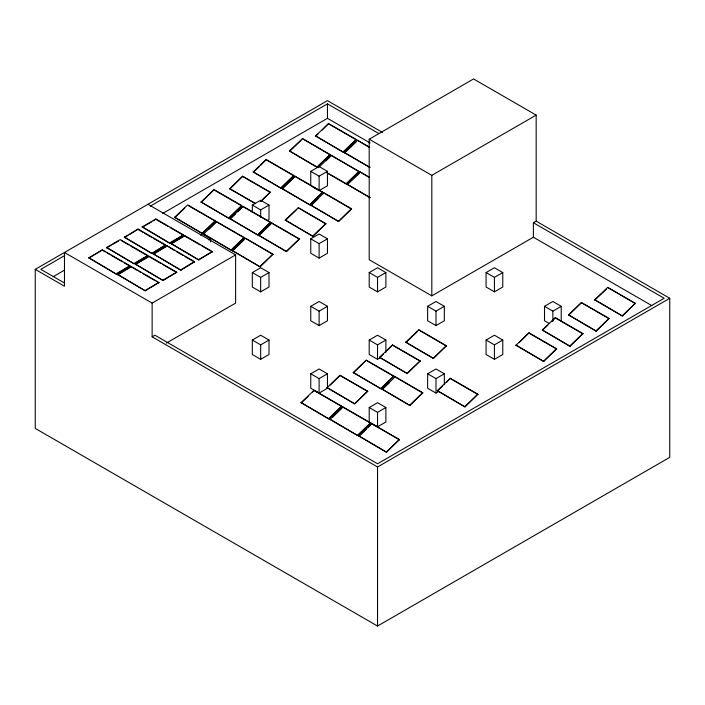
<?xml version="1.0" encoding="UTF-8"?>
<svg xmlns="http://www.w3.org/2000/svg" width="705" height="705" viewBox="0 0 705 705"><rect width="100%" height="100%" fill="white"/><g stroke="black" fill="none" stroke-linecap="round" stroke-linejoin="round"><path stroke-width="1.06" d="M174.664 217.29L187.645 204.917L215.237 220.85L202.361 233.54L174.664 217.29L202.361 233.54M174.769 217.607L184.701 208.151M201.101 202.027L214.082 189.654L241.674 205.587L228.799 218.277L201.101 202.027L228.799 218.277M201.207 202.344L214.082 189.654M255.483 203.736L229.795 188.905L242.67 176.224L270.262 192.148L261.211 201.198M229.795 188.905L242.67 176.224M253.236 171.923L266.217 159.559L293.809 175.492L280.934 188.173L253.236 171.923L280.934 188.173M253.342 172.24L259.449 166.424M260.973 164.97L266.217 159.559M202.256 233.214L215.237 220.85M289.482 150.993L302.463 138.629L330.055 154.562L317.18 167.244L289.482 150.993L317.18 167.244M289.588 151.319L301.044 140.401M203.578 233.981L216.558 221.617L244.15 237.541L231.275 250.231L203.578 233.981L231.275 250.231M209.032 229.213L216.558 221.617M228.693 217.951L241.674 205.587M315.576 135.933L328.556 123.569L356.148 139.493L343.273 152.183L315.576 135.933L343.273 152.183M315.681 136.25L317.973 134.065M321.788 130.434L328.556 123.569M230.015 218.717L242.996 206.353L270.588 222.278L257.713 234.968L230.015 218.717L257.713 234.968M230.121 219.035L235.47 213.941M237.761 211.764L242.996 206.353M260.339 201.604L270.262 192.148M280.828 187.856L293.809 175.492M282.15 188.623L295.131 176.25L322.723 192.183L309.848 204.873L282.15 188.623L309.848 204.873M282.256 188.94L295.131 176.25M317.074 166.926L330.055 154.562M231.169 249.914L244.15 237.541M318.396 167.693L331.376 155.329L359.083 171.579L346.102 183.943L327.067 172.954M326.142 160.74L331.376 155.329M232.386 250.61L245.366 238.246L272.958 254.179L260.083 266.86L232.386 250.61L260.083 266.86M232.491 250.936L243.948 240.017M343.168 151.866L356.148 139.493M257.607 234.65L270.588 222.278M369.341 167.226L344.489 152.624L357.47 140.26L369.843 147.398M344.595 152.95L356.051 142.031M258.823 235.347L271.804 222.983L299.396 238.916L286.521 251.597L258.823 235.347L286.521 251.597M258.929 235.673L271.804 222.983M285.261 220.083L298.241 207.719L325.833 223.652L312.958 236.334L285.261 220.083L312.958 236.334M285.366 220.409L296.823 209.491M309.742 204.547L322.723 192.183M310.958 205.252L323.939 192.888L351.531 208.812L338.656 221.502L310.958 205.252L338.656 221.502M311.064 205.569L317.937 199.022M346.102 183.943L358.968 171.253M259.978 266.543L272.958 254.179M370.151 197.823L347.204 184.322L360.185 171.958L369.702 177.448M347.309 184.639L359.532 173.007M286.415 251.28L299.396 238.916M312.853 236.016L325.833 223.652M338.55 221.185L351.531 208.812M301.114 402.634L314.095 390.27L341.687 406.203L328.812 418.885L301.114 402.634L328.812 418.885M301.22 402.952L308.094 396.413M312.676 392.042L314.095 390.27M327.076 387.644L340.057 375.28L367.649 391.213L354.774 403.894L327.076 387.644L354.774 403.894M330.24 385.062L340.057 375.28M353.275 372.522L366.256 360.158L393.848 376.082L380.973 388.772L353.275 372.522L380.973 388.772M353.381 372.839L366.256 360.158M379.581 357.329L392.562 344.965L420.162 360.898L407.287 373.579L379.581 357.329L407.287 373.579M379.695 357.655L383.511 354.016M387.327 350.376L392.562 344.965M405.78 342.207L418.77 329.843L446.362 345.767L433.487 358.457L405.78 342.207L433.487 358.457M405.895 342.524L417.351 331.614M328.706 418.567L341.687 406.203M330.011 419.316L342.991 406.952L370.583 422.885L357.708 435.567L330.011 419.316L357.708 435.567M332.407 417.457L342.991 406.952M354.668 403.577L367.649 391.213M380.867 388.455L393.848 376.082M382.172 389.204L395.152 376.84L422.744 392.764L409.869 405.454L382.172 389.204L409.869 405.454M382.277 389.521L389.151 382.974M407.173 373.262L420.162 360.898M433.381 358.131L446.362 345.767M357.602 435.249L370.583 422.885M358.836 435.963L371.817 423.599L399.409 439.523L386.534 452.213L358.836 435.963L386.534 452.213M358.942 436.28L366.582 429.01M368.107 427.556L371.817 423.599M409.764 405.137L422.744 392.764M437.312 390.658L450.292 378.294L477.884 394.218L465.009 406.908L437.312 390.658L465.009 406.908M437.417 390.975L442.758 385.891M446.582 382.251L450.292 378.294M386.428 451.896L399.409 439.523M516.016 345.212L528.997 332.848L556.589 348.781L543.714 361.462L516.016 345.212L543.714 361.462M519.18 342.63L528.997 332.848M542.321 330.028L555.311 317.664L582.903 333.588L570.028 346.278L542.321 330.028L570.028 346.278M542.436 330.345L547.776 325.252M551.601 321.621L555.311 317.664M464.903 406.591L477.884 394.218M568.53 314.897L581.51 302.533L609.102 318.466L596.227 331.147L568.53 314.897L596.227 331.147M568.635 315.223L581.51 302.533M594.729 299.775L607.71 287.411L635.302 303.335L622.427 316.025L594.729 299.775L622.427 316.025M594.835 300.092L606.291 289.182M543.608 361.145L556.589 348.781M569.922 345.961L582.903 333.588M596.122 330.83L609.102 318.466M622.321 315.699L635.302 303.335M124.424 237.197L138.074 229.072L165.666 245.005L152.024 253.527L124.424 237.197L152.024 253.527M124.432 237.603L128.072 235.435M129.887 234.351L138.074 229.072M152.016 253.13L165.666 245.005M153.32 253.879L166.97 245.754L194.562 261.687L180.921 270.209L153.32 253.879L180.921 270.209M153.329 254.285L166.063 246.697M180.912 269.812L194.562 261.687M88.777 257.801L102.428 249.878L130.02 265.811L116.369 274.13L88.777 257.801L116.369 274.13M106.605 247.508L120.255 239.585L147.847 255.518L134.197 263.846L106.605 247.508L134.197 263.846M89.685 257.677L102.428 249.878M142.251 226.904L155.902 218.999L183.494 234.932L169.852 243.243L142.251 226.904L169.852 243.243M106.605 247.913L111.152 245.269M112.976 244.212L118.431 241.048M142.251 227.31L151.355 222.04M153.179 220.982L155.902 218.999M116.369 273.734L130.02 265.811M134.197 263.441L147.847 255.518M169.843 242.837L183.494 234.932M117.673 274.483L131.324 266.56L158.916 282.493L145.265 290.812L117.673 274.483L145.265 290.812M135.492 264.19L149.143 256.267L176.735 272.2L163.093 280.528L135.492 264.19L163.093 280.528M117.673 274.888L131.324 266.56M171.148 243.586L184.798 235.681L212.39 251.614L198.739 259.925L171.148 243.586L198.739 259.925M135.501 264.595L149.143 256.267M171.148 243.992L184.798 235.681M145.265 290.416L158.916 282.493M163.084 280.123L176.735 272.2M198.739 259.519L212.39 251.614M651.861 305.618L533.385 237.224L533.385 222.762L536.17 221.15L669.75 298.277L669.75 457.342L377.545 626.04L35.25 428.42L35.25 269.354L327.455 100.648L382.48 132.417M64.622 255.607L40.819 269.354L64.419 282.978M150.332 206.124L327.455 103.864L378.708 133.457M53.192 276.668L64.622 270.068M162.705 213.439L327.455 118.325L370.169 142.983M200.37 235.073L202.22 234.007L210.575 238.828L210.575 241.921M252.319 212.32L252.319 205.084L260.665 200.264L269.01 205.084L269.01 219.546L267.16 220.621M310.755 185.803L310.755 171.341L319.109 166.521L327.455 171.341L327.455 185.803L319.109 190.623L312.615 186.878M533.385 237.224L431.812 295.862L369.2 259.713L369.2 139.211L473.557 78.96L536.17 115.109L536.17 221.15M208.715 239.894L210.575 238.828M252.319 205.084L260.665 209.905L269.01 205.084M310.755 171.341L319.109 176.162L327.455 171.341M35.25 269.354L64.472 286.221L64.472 252.487L152.13 303.097L235.62 254.893L235.62 303.097L166.309 343.106M252.319 272.571L260.665 267.75L269.01 272.571L269.01 287.023L260.665 291.844L252.319 287.023L252.319 272.571L260.665 277.391L269.01 272.571M310.755 238.828L319.109 234.007L327.455 238.828L327.455 253.289L319.109 258.109L310.755 253.289L310.755 238.828L319.109 243.648L327.455 238.828M152.13 303.097L152.13 336.831L154.915 335.227L377.545 463.767L664.18 298.277L533.385 222.762M369.2 139.211L431.812 175.36L536.17 115.109M252.319 340.048L260.665 335.227L269.01 340.048L269.01 354.509L260.665 359.33L252.319 354.509L252.319 340.048L260.665 344.868L269.01 340.048M310.755 306.305L319.109 301.484L327.455 306.305L327.455 320.766L319.109 325.587L310.755 320.766L310.755 306.305L319.109 311.125L327.455 306.305M369.2 272.571L377.545 267.75L385.891 272.571L385.891 287.023L377.545 291.844L369.2 287.023L369.2 272.571L377.545 277.391L385.891 272.571M310.755 373.791L319.109 368.971L327.455 373.791L327.455 388.252L319.109 393.073L310.755 388.252L310.755 373.791L319.109 378.611L327.455 373.791M380.33 357.726L377.545 359.33L369.2 354.509L369.2 340.048L377.545 335.227L385.891 340.048L385.891 352.438M427.635 306.305L435.99 301.484L444.335 306.305L444.335 320.766L435.99 325.587L427.635 320.766L427.635 306.305L435.99 311.125L444.335 306.305M486.08 272.571L494.425 267.75L502.78 272.571L502.78 287.023L494.425 291.844L486.08 287.023L486.08 272.571L494.425 277.391L502.78 272.571M369.2 340.048L377.545 344.868L385.891 340.048M369.2 407.525L377.545 402.705L385.891 407.525L385.891 421.987L377.545 426.807L369.2 421.987L369.2 407.525L377.545 412.346L385.891 407.525M438.766 391.46L435.99 393.073L427.635 388.252L427.635 373.791L435.99 368.971L444.335 373.791L444.335 384.119M486.08 340.048L494.425 335.227L502.78 340.048L502.78 354.509L494.425 359.33L486.08 354.509L486.08 340.048L494.425 344.868L502.78 340.048M549.16 323.445L544.516 320.766L544.516 306.305L552.87 301.484L561.215 306.305L561.215 320.766M427.635 373.791L435.99 378.611L444.335 373.791M544.516 306.305L552.87 311.125L561.215 306.305M152.13 336.831L377.545 466.974L669.75 298.277M328.662 123.886L356.254 139.819M368.997 147.169L357.47 140.26M635.408 303.661L607.71 287.411M344.489 152.624L370.178 167.455M330.16 154.88L302.463 138.629M331.491 155.646L359.083 171.579M368.856 177.219L360.185 171.958M581.616 302.85L608.256 318.237M326.961 172.637L345.988 183.617M347.204 184.322L370.037 197.506M555.417 317.981L583.009 333.914M266.323 159.876L293.914 175.809M295.236 176.576L322.828 192.5M351.636 209.138L323.939 192.888M529.102 333.165L556.703 349.098M325.948 223.97L298.241 207.719M242.776 176.541L270.368 192.474M229.689 188.588L255.377 203.419M215.14 190.526L241.78 205.904M243.11 206.671L270.702 222.604M271.91 223.3L299.51 239.233M446.468 346.093L418.77 329.843M188.702 205.79L215.342 221.167M216.673 221.934L244.265 237.867M273.073 254.496L245.366 238.246M392.676 345.283L420.268 361.216M450.398 378.611L477.99 394.544M147.953 204.283L235.62 254.893M156.854 219.951L168.275 226.543M170.178 227.636L183.494 235.329M184.798 236.078L200.026 244.873M201.93 245.966L212.39 252.011M367.314 361.022L393.954 376.408M422.85 393.09L395.152 376.84M138.083 229.469L142.842 232.218M144.745 233.32L151.399 237.162M153.302 238.264L165.675 245.402M174.584 250.548L166.97 245.754M176.488 251.65L183.15 255.492M185.054 256.594L194.571 262.084M121.207 240.537L128.812 244.935M130.716 246.027L147.847 255.915M149.143 256.673L160.564 263.265M162.467 264.357L176.744 272.597M340.162 375.598L367.754 391.531M102.428 250.275L105.283 251.923M107.186 253.024L109.09 254.126M110.993 255.219L122.406 261.811M124.309 262.912L130.02 266.208M131.324 266.957L137.034 270.253M138.929 271.355L140.833 272.456M142.736 273.549L154.157 280.141M156.061 281.242L158.916 282.89M314.201 390.588L341.793 406.521M343.097 407.27L370.689 423.203M372.875 424.463L399.524 439.849M552.87 311.125L552.87 321.454M494.425 277.391L494.425 291.844M494.425 344.868L494.425 359.33M435.99 311.125L435.99 325.587M435.99 378.611L435.99 393.073M431.812 175.36L431.812 295.862M377.545 277.391L377.545 291.844M377.545 344.868L377.545 359.33M377.545 412.346L377.545 426.807M377.545 466.974L377.545 626.04M327.455 103.864L327.455 118.325M319.109 176.162L319.109 190.623M319.109 243.648L319.109 258.109M319.109 311.125L319.109 325.587M319.109 378.611L319.109 393.073M260.665 209.905L260.665 217.14M260.665 277.391L260.665 291.844M260.665 344.868L260.665 359.33"/></g></svg>
